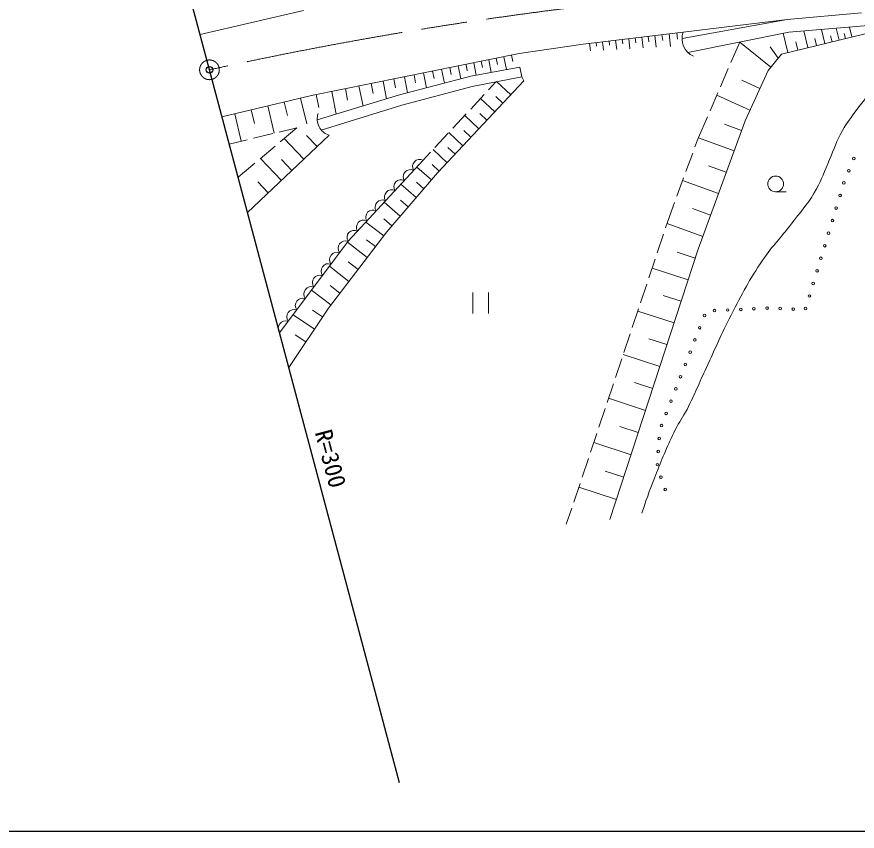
# Model space of a CAD drawing. Units: millimetres, scale not verified. Extents: x 40000 to 680000, y 20000 to 380000.
# Drawn here: x 395662 to 459620, y 205000 to 266982 of the extents above; entities that cross this region are included whole.
import ezdxf
from ezdxf.enums import TextEntityAlignment as Align

# ---------------------------------------------------------------- set-up
doc = ezdxf.new("R2010")
doc.units = ezdxf.units.MM
doc.header["$LTSCALE"] = 1000
doc.header["$PDMODE"] = 32
doc.header["$PDSIZE"] = 500
doc.linetypes.add('CHAIN', pattern=[18.5, 12, -1.5, 3.5, -1.5])
for name, color, linetype, lineweight in [('M-BMK', 2, 'CHAIN', 13), ('M-BMK-OTRS', 5, 'Continuous', 25), ('M-STR-HTXT', 7, 'Continuous', 13), ('M-TTL-BAND', 7, 'Continuous', 25), ('M-WORK', 1, 'Continuous', 13)]:
    doc.layers.add(name, color=color, linetype=linetype, lineweight=lineweight)
doc.layers.add('M-OTRS', color=6, linetype='Continuous')
doc.styles.add('ＭＳ ゴシック', font='')
doc.styles.get('ＭＳ ゴシック').set_extended_font_data('MS Gothic')

msp = doc.modelspace()

# ---------------------------------------------------------------- linework, layer by layer
at = {"layer": 'M-BMK'}
msp.add_circle((410324, 262948), 750, dxfattribs=at)
msp.add_arc((474781, -30046), 300000, 85.42208, 102.40711, dxfattribs=at)
at = {"layer": 'M-BMK-OTRS'}
for p, q in [((410324, 262948), (395851, 317206)), ((424796, 208690), (410324, 262948))]:
    msp.add_line(p, q, dxfattribs=at)
at = {"layer": 'M-OTRS'}
msp.add_point((410324, 262948), dxfattribs=at)
at = {"layer": 'M-TTL-BAND'}
msp.add_line((40000, 205000), (579000, 205000), dxfattribs=at)
at = {"layer": 'M-WORK'}
for p, q in [((409607, 265636), (417487, 267472)), ((446287, 265331), (454284, 266783)), ((446380, 265822), (454284, 266783)), ((454284, 266783), (459948, 267288)), ((464075, 266631), (453849, 264145)), ((454412, 265810), (464075, 266631)), ((458245, 265214), (458026, 266117)), ((459217, 265450), (459034, 266203)), ((438757, 264907), (446380, 265822)), ((443222, 265443), (443322, 264609)), ((443722, 265503), (443772, 265086)), ((444222, 265563), (444330, 264661)), ((444763, 265628), (444817, 265177)), ((445304, 265693), (445421, 264718)), ((445889, 265763), (445947, 265275)), ((446724, 264267), (454412, 265810)), ((454350, 264267), (453996, 265727)), ((455875, 264638), (455566, 265908)), ((457161, 264950), (456901, 266022)), ((457703, 265082), (457593, 265534)), ((458731, 265332), (458640, 265708)), ((433906, 264180), (438757, 264907)), ((439250, 264966), (439318, 264402)), ((439747, 265026), (439781, 264744)), ((440243, 265085), (440319, 264454)), ((440740, 265145), (440777, 264829)), ((441236, 265204), (441320, 264506)), ((441732, 265264), (441774, 264915)), ((442229, 265324), (442321, 264557)), ((442725, 265383), (442771, 265000)), ((450681, 265061), (450006, 263500)), ((453038, 263146), (450680, 265059)), ((455113, 264452), (454958, 265088)), ((456518, 264794), (456388, 265330)), ((418102, 260998), (433906, 264180)), ((453849, 264145), (452841, 262902)), ((453606, 263846), (453002, 264686)), ((431007, 263596), (431103, 263123)), ((431576, 263711), (431770, 262746)), ((432154, 263827), (432251, 263345)), ((432733, 263944), (432930, 262962)), ((433322, 264062), (433420, 263571)), ((427986, 262988), (428199, 261930)), ((428621, 263116), (428728, 262587)), ((429256, 263244), (429455, 262258)), ((429848, 263363), (429947, 262870)), ((430227, 262460), (433933, 263148)), ((430439, 263482), (430630, 262535)), ((433933, 263148), (434089, 262413)), ((449807, 263041), (449212, 261664)), ((452841, 262902), (451082, 259067)), ((424348, 262256), (424484, 261580)), ((424786, 261037), (430227, 262460)), ((425159, 262419), (425405, 261199)), ((425891, 262566), (426014, 261956)), ((426623, 262714), (426852, 261577)), ((427305, 262851), (427419, 262283)), ((434089, 262413), (430305, 261678)), ((434245, 262114), (434089, 262413)), ((421703, 261723), (422011, 260194)), ((422620, 261908), (422774, 261143)), ((423537, 262092), (423809, 260741)), ((430305, 261678), (424973, 260255)), ((427678, 255101), (434245, 262114)), ((432128, 262032), (431566, 261427)), ((433252, 261053), (432173, 262063)), ((452212, 261531), (450832, 262164)), ((411278, 259371), (418102, 260998)), ((418438, 261066), (418637, 260074)), ((418527, 259136), (424786, 261037)), ((419628, 261305), (419976, 259576)), ((420665, 261514), (420839, 260649)), ((431225, 261061), (430203, 259963)), ((449013, 261206), (448418, 259829)), ((451452, 259875), (448937, 261028)), ((416007, 260498), (416255, 259459)), ((417254, 260796), (417723, 258827)), ((432040, 259759), (430961, 260769)), ((432646, 260406), (432107, 260911)), ((413505, 259902), (413754, 258856)), ((414760, 260201), (415255, 258122)), ((424973, 260255), (418832, 258364)), ((412251, 259603), (412749, 257512)), ((429863, 259597), (428841, 258498)), ((430828, 258464), (429749, 259474)), ((431434, 259112), (430894, 259617)), ((451082, 259067), (447517, 249298)), ((448219, 259370), (447544, 257809)), ((415623, 258212), (416983, 258543)), ((416983, 258543), (415700, 257461)), ((450817, 258342), (449517, 258816)), ((419427, 257967), (413220, 252089)), ((413679, 257738), (415137, 258093)), ((418511, 257099), (417717, 257937)), ((428501, 258132), (427479, 257034)), ((429616, 257170), (428542, 258176)), ((430222, 257817), (429682, 258322)), ((447544, 257809), (447275, 257079)), ((450248, 256782), (447531, 257773)), ((411833, 257289), (413194, 257620)), ((415318, 257139), (414171, 256172)), ((417499, 256141), (416011, 257712)), ((427139, 256668), (426576, 256063)), ((428409, 255881), (427339, 256883)), ((429012, 256526), (428475, 257029)), ((447102, 256610), (446584, 255202)), ((413789, 255850), (412506, 254768)), ((415797, 254529), (414210, 256205)), ((416604, 255293), (415811, 256131)), ((427229, 254577), (426099, 255547)), ((427807, 255239), (427273, 255740)), ((449653, 255152), (448295, 255648)), ((423832, 250621), (427678, 255101)), ((446411, 254733), (445892, 253326)), ((414792, 253577), (413998, 254415)), ((426065, 253222), (424884, 254235)), ((426647, 253900), (426082, 254385)), ((449058, 253522), (446331, 254517)), ((453413, 253663), (454213, 253663)), ((424848, 251805), (423615, 252864)), ((425456, 252514), (424866, 253020)), ((445720, 252856), (445451, 252127)), ((445451, 252127), (445043, 250911)), ((448461, 251886), (447098, 252383)), ((423594, 250312), (422224, 251362)), ((424213, 251065), (423596, 251595)), ((447864, 250250), (445153, 251239)), ((419375, 244805), (423832, 250621)), ((444884, 250437), (444407, 249014)), ((422334, 248667), (420818, 249828)), ((422964, 249489), (422279, 250014)), ((447517, 249298), (440797, 228717)), ((447294, 248615), (445922, 249063)), ((421638, 247757), (420880, 248338)), ((444248, 248540), (443771, 247118)), ((420941, 246848), (419447, 247993)), ((446756, 246969), (444021, 247863)), ((420254, 245951), (419507, 246524)), ((443612, 246644), (443135, 245222)), ((419567, 245055), (418095, 246183)), ((430358, 246012), (430358, 244412)), ((431558, 244412), (431558, 246012)), ((446220, 245328), (444853, 245775)), ((416365, 240298), (419375, 244805)), ((418932, 244142), (418161, 244657)), ((442977, 244748), (442500, 243326)), ((445685, 243687), (442923, 244589)), ((418314, 243216), (416689, 244302)), ((417663, 242241), (416850, 242784)), ((442341, 242852), (441864, 241429)), ((445144, 242030), (443763, 242481)), ((444603, 240373), (441815, 241283)), ((441705, 240955), (441228, 239533)), ((441069, 239059), (440592, 237637)), ((444057, 238701), (442663, 239156)), ((443510, 237028), (440696, 237947)), ((440433, 237163), (439956, 235741)), ((442959, 235339), (441552, 235799)), ((439797, 235267), (439321, 233844)), ((442408, 233651), (439567, 234578)), ((439162, 233370), (438685, 231948)), ((441851, 231946), (440431, 232410)), ((438526, 231474), (438049, 230052)), ((441295, 230241), (438426, 231178)), ((437890, 229578), (437482, 228362))]:
    msp.add_line(p, q, dxfattribs=at)
msp.add_lwpolyline([(426576, 256063), (420876, 249906), (415663, 242929)], dxfattribs=at)
for centre, radius in [((459361, 256193), 100), ((458984, 255267), 100), ((453413, 254263), 600), ((458607, 254341), 100), ((458315, 253385), 100), ((458023, 252428), 100), ((457731, 251472), 100), ((457440, 250515), 100), ((457148, 249559), 100), ((456856, 248602), 100), ((456565, 247646), 100), ((456273, 246689), 100), ((455981, 245733), 100), ((447995, 244249), 100), ((448763, 244619), 100), ((449762, 244668), 100), ((450761, 244716), 100), ((451760, 244765), 100), ((452759, 244814), 100), ((453757, 244782), 100), ((454756, 244732), 100), ((455689, 244776), 100), ((447632, 243318), 100), ((447268, 242386), 100), ((446904, 241455), 100), ((446540, 240523), 100), ((446176, 239592), 100), ((445812, 238661), 100), ((445448, 237729), 100), ((445085, 236798), 100), ((444721, 235866), 100), ((444558, 234889), 100), ((444483, 233892), 100), ((444408, 232895), 100), ((444685, 231943), 100), ((445014, 230999), 100)]:
    msp.add_circle(centre, radius, dxfattribs=at)
for centre, radius, start, end in [((447747, 265309), 1460, 159.42513, 245.94927), ((419820, 259201), 1294, 161.36202, 252.34682), ((426325, 255580), 544, 62.53425, 211.88401), ((425613, 254811), 544, 62.53425, 211.88401), ((424900, 254041), 544, 62.53425, 211.88401), ((424188, 253272), 544, 62.53425, 211.88401), ((423475, 252502), 544, 62.53425, 211.88401), ((422763, 251732), 544, 62.53425, 211.88401), ((422051, 250963), 544, 62.53425, 211.88401), ((421338, 250193), 544, 62.53425, 211.88401), ((420687, 249368), 570, 70.61418, 215.85283), ((420035, 248496), 570, 70.61418, 215.85283), ((419384, 247624), 570, 70.61418, 215.85283), ((418732, 246752), 570, 70.61418, 215.85283), ((418081, 245879), 570, 70.61418, 215.85283), ((417429, 245007), 570, 70.61418, 215.85283), ((416777, 244135), 570, 70.61418, 215.85283), ((416126, 243263), 570, 70.61418, 215.85283)]:
    msp.add_arc(centre, radius, start, end, dxfattribs=at)
msp.add_open_spline([(443220, 229200), (443731, 230680), (443874, 231085), (444346, 232273), (444864, 233573), (445162, 234300), (445777, 235556), (446084, 236183), (446350, 236483), (446668, 237104), (447294, 238326), (447564, 239050), (448146, 240294), (448875, 241853), (449228, 242755), (450022, 244281), (450896, 245960), (451373, 246916), (452438, 248480), (453201, 249601), (453769, 250125), (454596, 251200), (455303, 252120), (455759, 252598), (456355, 253593), (456844, 254408), (457000, 254929), (457387, 255798), (457784, 256690), (457915, 257233), (458372, 258096), (458731, 258776), (459006, 259116), (459459, 259738), (460054, 260555), (460452, 260963), (461100, 261739), (461650, 262398), (461999, 262733), (462523, 263412), (462910, 263914), (463116, 264207), (463430, 264757), (463661, 265161), (463768, 265405), (463899, 265852), (463988, 266151), (464015, 266268), (464075, 266631)], degree=3, knots=[0, 0, 0, 0, 1, 1, 1, 2, 2, 2, 3, 3, 3, 4, 4, 4, 5, 5, 5, 6, 6, 6, 7, 7, 7, 8, 8, 8, 9, 9, 9, 10, 10, 10, 11, 11, 11, 12, 12, 12, 13, 13, 13, 14, 14, 14, 15, 15, 15, 16, 16, 16, 16], dxfattribs=at)

# ---------------------------------------------------------------- texts
at = {"layer": 'M-STR-HTXT', "style": 'ＭＳ ゴシック'}
msp.add_text('R=300', height=1320, rotation=284.935, dxfattribs=at).set_placement((419548, 233359), align=Align.MIDDLE_CENTER)

doc.saveas('drawing.dxf')
